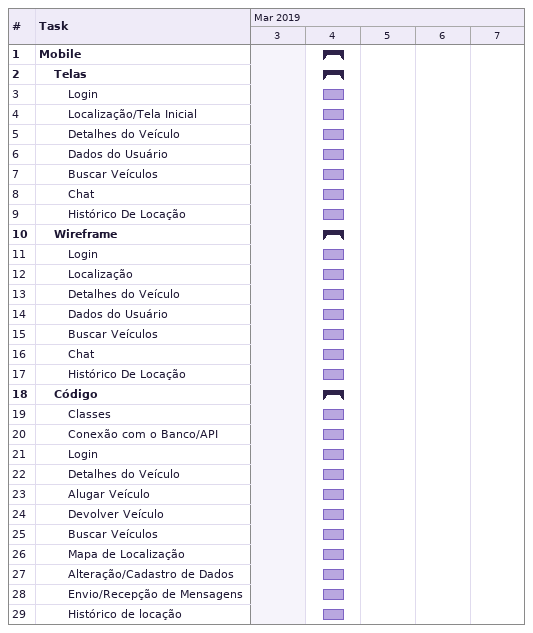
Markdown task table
| ID | Level | Task | Start | Finish |
|---|---|---|---|---|
| 1 | 1 | **Mobile** | 2019-03-04 | 2019-03-04 |
| 2 | 2 | **Telas** | 2019-03-04 | 2019-03-04 |
| 3 | 3 | Login | 2019-03-04 | 2019-03-04 |
| 4 | 3 | Localização/Tela Inicial | 2019-03-04 | 2019-03-04 |
| 5 | 3 | Detalhes do Veículo | 2019-03-04 | 2019-03-04 |
| 6 | 3 | Dados do Usuário | 2019-03-04 | 2019-03-04 |
| 7 | 3 | Buscar Veículos | 2019-03-04 | 2019-03-04 |
| 8 | 3 | Chat | 2019-03-04 | 2019-03-04 |
| 9 | 3 | Histórico De Locação | 2019-03-04 | 2019-03-04 |
| 10 | 2 | **Wireframe** | 2019-03-04 | 2019-03-04 |
| 11 | 3 | Login | 2019-03-04 | 2019-03-04 |
| 12 | 3 | Localização | 2019-03-04 | 2019-03-04 |
| 13 | 3 | Detalhes do Veículo | 2019-03-04 | 2019-03-04 |
| 14 | 3 | Dados do Usuário | 2019-03-04 | 2019-03-04 |
| 15 | 3 | Buscar Veículos | 2019-03-04 | 2019-03-04 |
| 16 | 3 | Chat | 2019-03-04 | 2019-03-04 |
| 17 | 3 | Histórico De Locação | 2019-03-04 | 2019-03-04 |
| 18 | 2 | **Código** | 2019-03-04 | 2019-03-04 |
| 19 | 3 | Classes | 2019-03-04 | 2019-03-04 |
| 20 | 3 | Conexão com o Banco/API | 2019-03-04 | 2019-03-04 |
| 21 | 3 | Login | 2019-03-04 | 2019-03-04 |
| 22 | 3 | Detalhes do Veículo | 2019-03-04 | 2019-03-04 |
| 23 | 3 | Alugar Veículo | 2019-03-04 | 2019-03-04 |
| 24 | 3 | Devolver Veículo | 2019-03-04 | 2019-03-04 |
| 25 | 3 | Buscar Veículos | 2019-03-04 | 2019-03-04 |
| 26 | 3 | Mapa de Localização | 2019-03-04 | 2019-03-04 |
| 27 | 3 | Alteração/Cadastro de Dados | 2019-03-04 | 2019-03-04 |
| 28 | 3 | Envio/Recepção de Mensagens | 2019-03-04 | 2019-03-04 |
| 29 | 3 | Histórico de locação | 2019-03-04 | 2019-03-04 |
